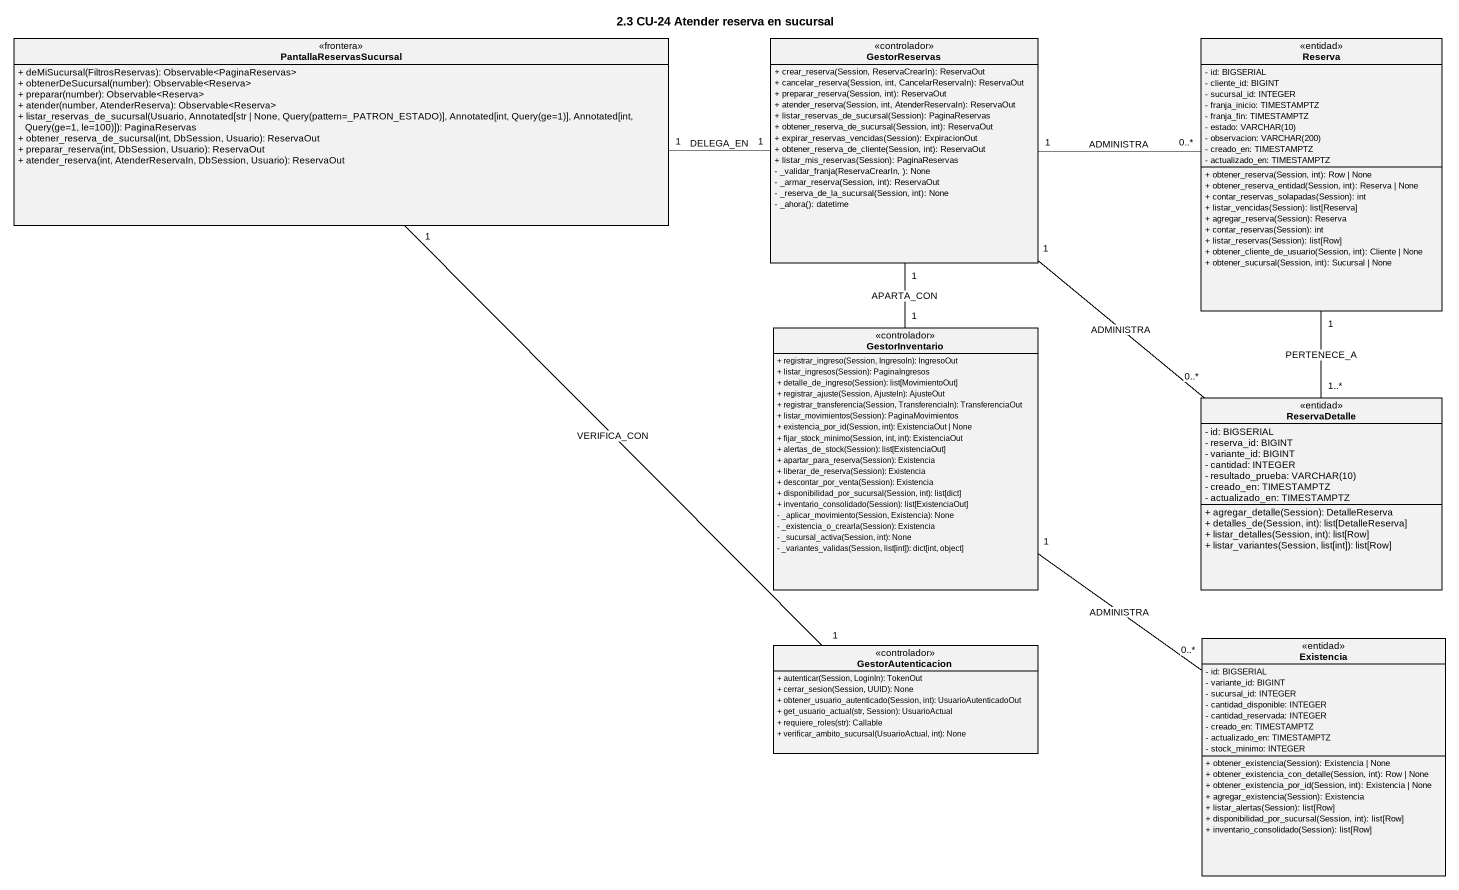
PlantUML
@startuml
title 2.3 CU-24 Atender reserva en sucursal
hide circle
hide empty members
skinparam classAttributeIconSize 0
class PantallaReservasSucursal <<frontera>> {
  + deMiSucursal(FiltrosReservas): Observable<PaginaReservas>
  + obtenerDeSucursal(number): Observable<Reserva>
  + preparar(number): Observable<Reserva>
  + atender(number, AtenderReserva): Observable<Reserva>
  + listar_reservas_de_sucursal(Usuario, Annotated[str | None, Query(pattern=_PATRON_ESTADO)], Annotated[int, Query(ge=1)], Annotated[int, Query(ge=1, le=100)]): PaginaReservas
  + obtener_reserva_de_sucursal(int, DbSession, Usuario): ReservaOut
  + preparar_reserva(int, DbSession, Usuario): ReservaOut
  + atender_reserva(int, AtenderReservaIn, DbSession, Usuario): ReservaOut
}
class GestorReservas <<controlador>> {
  + crear_reserva(Session, ReservaCrearIn): ReservaOut
  + cancelar_reserva(Session, int, CancelarReservaIn): ReservaOut
  + preparar_reserva(Session, int): ReservaOut
  + atender_reserva(Session, int, AtenderReservaIn): ReservaOut
  + listar_reservas_de_sucursal(Session): PaginaReservas
  + obtener_reserva_de_sucursal(Session, int): ReservaOut
  + expirar_reservas_vencidas(Session): ExpiracionOut
  + obtener_reserva_de_cliente(Session, int): ReservaOut
  + listar_mis_reservas(Session): PaginaReservas
  - _validar_franja(ReservaCrearIn, ): None
  - _armar_reserva(Session, int): ReservaOut
  - _reserva_de_la_sucursal(Session, int): None
  - _ahora(): datetime
}
class Reserva <<entidad>> {
  - id: BIGSERIAL
  - cliente_id: BIGINT
  - sucursal_id: INTEGER
  - franja_inicio: TIMESTAMPTZ
  - franja_fin: TIMESTAMPTZ
  {field} - estado: VARCHAR(10)
  {field} - observacion: VARCHAR(200)
  - creado_en: TIMESTAMPTZ
  - actualizado_en: TIMESTAMPTZ
  + obtener_reserva(Session, int): Row | None
  + obtener_reserva_entidad(Session, int): Reserva | None
  + contar_reservas_solapadas(Session): int
  + listar_vencidas(Session): list[Reserva]
  + agregar_reserva(Session): Reserva
  + contar_reservas(Session): int
  + listar_reservas(Session): list[Row]
  + obtener_cliente_de_usuario(Session, int): Cliente | None
  + obtener_sucursal(Session, int): Sucursal | None
}
class GestorInventario <<controlador>> {
  + registrar_ingreso(Session, IngresoIn): IngresoOut
  + listar_ingresos(Session): PaginaIngresos
  + detalle_de_ingreso(Session): list[MovimientoOut]
  + registrar_ajuste(Session, AjusteIn): AjusteOut
  + registrar_transferencia(Session, TransferenciaIn): TransferenciaOut
  + listar_movimientos(Session): PaginaMovimientos
  + existencia_por_id(Session, int): ExistenciaOut | None
  + fijar_stock_minimo(Session, int, int): ExistenciaOut
  + alertas_de_stock(Session): list[ExistenciaOut]
  + apartar_para_reserva(Session): Existencia
  + liberar_de_reserva(Session): Existencia
  + descontar_por_venta(Session): Existencia
  + disponibilidad_por_sucursal(Session, int): list[dict]
  + inventario_consolidado(Session): list[ExistenciaOut]
  - _aplicar_movimiento(Session, Existencia): None
  - _existencia_o_crearla(Session): Existencia
  - _sucursal_activa(Session, int): None
  - _variantes_validas(Session, list[int]): dict[int, object]
}
class ReservaDetalle <<entidad>> {
  - id: BIGSERIAL
  - reserva_id: BIGINT
  - variante_id: BIGINT
  - cantidad: INTEGER
  {field} - resultado_prueba: VARCHAR(10)
  - creado_en: TIMESTAMPTZ
  - actualizado_en: TIMESTAMPTZ
  + agregar_detalle(Session): DetalleReserva
  + detalles_de(Session, int): list[DetalleReserva]
  + listar_detalles(Session, int): list[Row]
  + listar_variantes(Session, list[int]): list[Row]
}
class GestorAutenticacion <<controlador>> {
  + autenticar(Session, LoginIn): TokenOut
  + cerrar_sesion(Session, UUID): None
  + obtener_usuario_autenticado(Session, int): UsuarioAutenticadoOut
  + get_usuario_actual(str, Session): UsuarioActual
  + requiere_roles(str): Callable
  + verificar_ambito_sucursal(UsuarioActual, int): None
}
class Existencia <<entidad>> {
  - id: BIGSERIAL
  - variante_id: BIGINT
  - sucursal_id: INTEGER
  - cantidad_disponible: INTEGER
  - cantidad_reservada: INTEGER
  - creado_en: TIMESTAMPTZ
  - actualizado_en: TIMESTAMPTZ
  - stock_minimo: INTEGER
  + obtener_existencia(Session): Existencia | None
  + obtener_existencia_con_detalle(Session, int): Row | None
  + obtener_existencia_por_id(Session, int): Existencia | None
  + agregar_existencia(Session): Existencia
  + listar_alertas(Session): list[Row]
  + disponibilidad_por_sucursal(Session, int): list[Row]
  + inventario_consolidado(Session): list[Row]
}
PantallaReservasSucursal "1" -right- "1" GestorReservas : DELEGA_EN
PantallaReservasSucursal "1" -- "1" GestorAutenticacion : VERIFICA_CON
GestorReservas "1" -right- "0..*" Reserva : ADMINISTRA
GestorReservas "1" -- "1" GestorInventario : APARTA_CON
GestorReservas "1" -- "0..*" ReservaDetalle : ADMINISTRA
GestorInventario "1" -- "0..*" Existencia : ADMINISTRA
ReservaDetalle "1..*" -up- "1" Reserva : PERTENECE_A
@enduml
